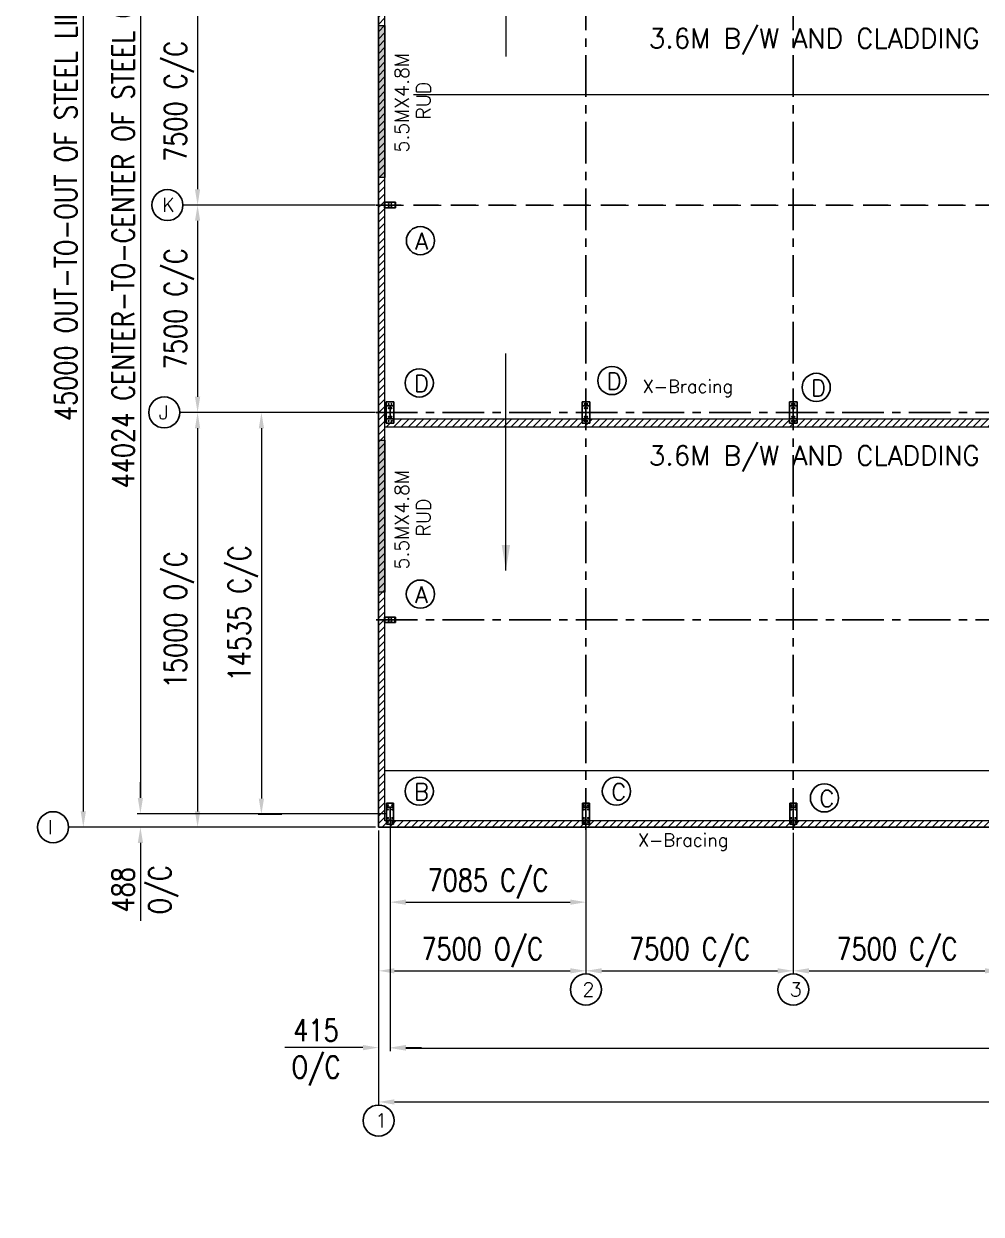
# Model space of a CAD drawing. Header units: millimetres. Extents: x 68421 to 1479662, y -51504 to 144751.
# Drawn here: x 1304132 to 1338764, y 21030 to 64082 of the extents above; entities that cross this region are included whole.
import ezdxf

# ---------------------------------------------------------------- set-up
doc = ezdxf.new("R2010")
doc.units = ezdxf.units.MM
doc.header["$LTSCALE"] = 0.35
doc.header["$MEASUREMENT"] = 0
for name, pattern in [('CENTER', [6884.562, 4302.852, -860.57, 860.57, -860.57]), ('CONTIN', [0, 0, 0]), ('DASHED', [1290.855, 860.57, -430.285])]:
    doc.linetypes.add(name, pattern=pattern)
doc.layers.get('0').update_dxf_attribs({"linetype": 'CONTIN'})
doc.layers.get('Defpoints').update_dxf_attribs({"linetype": 'CONTINUOUS'})
for name, color, linetype in [('1', 7, 'CONTIN'), ('10', 10, 'CONTIN'), ('11', 7, 'CONTIN'), ('13', 1, 'CONTIN'), ('16', 7, 'CONTIN'), ('2', 6, 'CONTIN'), ('27', 1, 'CENTER')]:
    doc.layers.add(name, color=color, linetype=linetype)
doc.styles.add('SIMPLEX', font='simplex.shx', dxfattribs={"width": 0.8})
doc.dimstyles.new('FOR D', dxfattribs={"dimscale": 114, "dimtxt": 2, "dimasz": 2, "dimexe": 1, "dimexo": 1, "dimgap": 1, "dimtad": 1, "dimdec": 0, "dimzin": 0, "dimdsep": 46, "dimtxsty": 'SIMPLEX', "dimcen": 1, "dimclrd": 6, "dimclre": 6, "dimclrt": 7, "dimadec": 0, "dimazin": 0, "dimtfac": 1, "dimtdec": 0, "dimtofl": 0, "dimtmove": 0, "dimatfit": 3, "dimfxl": 1, "dimtolj": 1, "dimtzin": 0, "dimlwd": 0, "dimlwe": 0, "dimarcsym": 1})

# ---------------------------------------------------------------- blocks, each defined once
blk = doc.blocks.new('WCOL')
for p, q in [((-448.874, 875.304), (448.874, 875.304)), ((0, 875.304), (0, 0)), ((-448.874, 0), (448.874, 0))]:
    blk.add_line(p, q)
blk = doc.blocks.new('BOLT_0')
at = {"layer": '1'}
blk.add_circle((0, 0), 25.4, dxfattribs=at)
blk = doc.blocks.new('*D341')
at = {"color": 6, "linetype": 'Continuous', "lineweight": 0}
for p, q in [((1316853, 80026), (1306170, 80026)), ((1306284, 79456), (1306284, 35596)), ((1316853, 35026), (1306170, 35026))]:
    blk.add_line(p, q, dxfattribs=at)
at = {"color": 6, "linetype": 'Continuous', "lineweight": 5}
for points in [[(1306379, 79456), (1306189, 79456), (1306284, 80026)], [(1306189, 35596), (1306379, 35596), (1306284, 35026)]]:
    blk.add_solid(points, dxfattribs=at)
at = {"layer": 'Defpoints', "color": 0, "linetype": 'Continuous', "lineweight": 5}
for p in [(1316967, 80026), (1306284, 35026), (1316967, 35026)]:
    blk.add_point(p, dxfattribs=at)
at = {"color": 7, "linetype": 'Continuous', "lineweight": 5, "insert": (1305657, 57526), "char_height": 798, "attachment_point": 5, "rotation": 90, "style": 'SIMPLEX'}
blk.add_mtext('\\A1;45000 OUT-TO-OUT OF STEEL LINE', dxfattribs=at)
blk = doc.blocks.new('*D342')
at = {"color": 6, "linetype": 'Continuous', "lineweight": 0}
for p, q in [((1317218, 79538), (1308236, 79538)), ((1308350, 78968), (1308350, 36084)), ((1317268, 35514), (1308236, 35514))]:
    blk.add_line(p, q, dxfattribs=at)
at = {"color": 6, "linetype": 'Continuous', "lineweight": 5}
for points in [[(1308445, 78968), (1308255, 78968), (1308350, 79538)], [(1308255, 36084), (1308445, 36084), (1308350, 35514)]]:
    blk.add_solid(points, dxfattribs=at)
at = {"layer": 'Defpoints', "color": 0, "linetype": 'Continuous', "lineweight": 5}
for p in [(1317332, 79538), (1308350, 35514), (1317382, 35514)]:
    blk.add_point(p, dxfattribs=at)
at = {"color": 7, "linetype": 'Continuous', "lineweight": 5, "insert": (1307723, 57526), "char_height": 798, "attachment_point": 5, "rotation": 90, "style": 'SIMPLEX'}
blk.add_mtext('\\A1;44024 CENTER-TO-CENTER OF STEEL COLUMN', dxfattribs=at)
blk = doc.blocks.new('*D345')
at = {"color": 6, "linetype": 'Continuous', "lineweight": 0}
for p, q in [((1316853, 65026), (1310304, 65026)), ((1310418, 64456), (1310418, 58096)), ((1316853, 57526), (1310304, 57526))]:
    blk.add_line(p, q, dxfattribs=at)
at = {"color": 6, "linetype": 'Continuous', "lineweight": 5}
for points in [[(1310513, 64456), (1310323, 64456), (1310418, 65026)], [(1310323, 58096), (1310513, 58096), (1310418, 57526)]]:
    blk.add_solid(points, dxfattribs=at)
at = {"layer": 'Defpoints', "color": 0, "linetype": 'Continuous', "lineweight": 5}
for p in [(1316967, 65026), (1310418, 57526), (1316967, 57526)]:
    blk.add_point(p, dxfattribs=at)
at = {"color": 7, "linetype": 'Continuous', "lineweight": 5, "insert": (1309753, 61276), "char_height": 798, "attachment_point": 5, "rotation": 90, "style": 'SIMPLEX'}
blk.add_mtext('\\A1;7500 C/C', dxfattribs=at)
blk = doc.blocks.new('*D346')
at = {"color": 6, "linetype": 'Continuous', "lineweight": 0}
for p, q in [((1316853, 57526), (1310304, 57526)), ((1310418, 56956), (1310418, 50596)), ((1316853, 50026), (1310304, 50026))]:
    blk.add_line(p, q, dxfattribs=at)
at = {"color": 6, "linetype": 'Continuous', "lineweight": 5}
for points in [[(1310513, 56956), (1310323, 56956), (1310418, 57526)], [(1310323, 50596), (1310513, 50596), (1310418, 50026)]]:
    blk.add_solid(points, dxfattribs=at)
at = {"layer": 'Defpoints', "color": 0, "linetype": 'Continuous', "lineweight": 5}
for p in [(1316967, 57526), (1310418, 50026), (1316967, 50026)]:
    blk.add_point(p, dxfattribs=at)
at = {"color": 7, "linetype": 'Continuous', "lineweight": 5, "insert": (1309753, 53776), "char_height": 798, "attachment_point": 5, "rotation": 90, "style": 'SIMPLEX'}
blk.add_mtext('\\A1;7500 C/C', dxfattribs=at)
blk = doc.blocks.new('*D347')
at = {"color": 6, "linetype": 'Continuous', "lineweight": 0}
for p, q in [((1316853, 50026), (1310304, 50026)), ((1310418, 49456), (1310418, 35596)), ((1316853, 35026), (1310304, 35026))]:
    blk.add_line(p, q, dxfattribs=at)
at = {"color": 6, "linetype": 'Continuous', "lineweight": 5}
for points in [[(1310513, 49456), (1310323, 49456), (1310418, 50026)], [(1310323, 35596), (1310513, 35596), (1310418, 35026)]]:
    blk.add_solid(points, dxfattribs=at)
at = {"layer": 'Defpoints', "color": 0, "linetype": 'Continuous', "lineweight": 5}
for p in [(1316967, 50026), (1310418, 35026), (1316967, 35026)]:
    blk.add_point(p, dxfattribs=at)
at = {"color": 7, "linetype": 'Continuous', "lineweight": 5, "insert": (1309753, 42526), "char_height": 798, "attachment_point": 5, "rotation": 90, "style": 'SIMPLEX'}
blk.add_mtext('\\A1;15000 O/C', dxfattribs=at)
blk = doc.blocks.new('*D349')
at = {"color": 6, "linetype": 'Continuous', "lineweight": 0}
for p, q in [((1313465, 50026), (1312613, 50026)), ((1312727, 49456), (1312727, 36061)), ((1313465, 35491), (1312613, 35491))]:
    blk.add_line(p, q, dxfattribs=at)
at = {"color": 6, "linetype": 'Continuous', "lineweight": 5}
for points in [[(1312822, 49456), (1312632, 49456), (1312727, 50026)], [(1312632, 36061), (1312822, 36061), (1312727, 35491)]]:
    blk.add_solid(points, dxfattribs=at)
at = {"layer": 'Defpoints', "color": 0, "linetype": 'Continuous', "lineweight": 5}
for p in [(1313579, 50026), (1312727, 35491), (1313579, 35491)]:
    blk.add_point(p, dxfattribs=at)
at = {"color": 7, "linetype": 'Continuous', "lineweight": 5, "insert": (1312062, 42758), "char_height": 798, "attachment_point": 5, "rotation": 90, "style": 'SIMPLEX'}
blk.add_mtext('\\A1;14535 C/C', dxfattribs=at)
blk = doc.blocks.new('*D350')
at = {"color": 6, "linetype": 'Continuous', "lineweight": 0}
for p, q in [((1316967, 34912), (1316967, 24976)), ((1391967, 34912), (1391967, 24976)), ((1317537, 25090), (1391397, 25090))]:
    blk.add_line(p, q, dxfattribs=at)
at = {"color": 6, "linetype": 'Continuous', "lineweight": 5}
for points in [[(1317537, 25185), (1317537, 24995), (1316967, 25090)], [(1391397, 24995), (1391397, 25185), (1391967, 25090)]]:
    blk.add_solid(points, dxfattribs=at)
at = {"layer": 'Defpoints', "color": 0, "linetype": 'Continuous', "lineweight": 5}
for p in [(1316967, 35026), (1391967, 35026), (1391967, 25090)]:
    blk.add_point(p, dxfattribs=at)
at = {"color": 7, "linetype": 'Continuous', "lineweight": 5, "insert": (1354467, 25717), "char_height": 798, "attachment_point": 5, "style": 'SIMPLEX'}
blk.add_mtext('\\A1;75000 OUT-TO-OUT OF STEEL LINE', dxfattribs=at)
blk = doc.blocks.new('*D351')
at = {"color": 6, "linetype": 'Continuous', "lineweight": 0}
for p, q in [((1316967, 34912), (1316967, 29717)), ((1324467, 34912), (1324467, 29717)), ((1317537, 29831), (1323897, 29831))]:
    blk.add_line(p, q, dxfattribs=at)
at = {"color": 6, "linetype": 'Continuous', "lineweight": 5}
for points in [[(1317537, 29926), (1317537, 29736), (1316967, 29831)], [(1323897, 29736), (1323897, 29926), (1324467, 29831)]]:
    blk.add_solid(points, dxfattribs=at)
at = {"layer": 'Defpoints', "color": 0, "linetype": 'Continuous', "lineweight": 5}
for p in [(1316967, 35026), (1324467, 35026), (1324467, 29831)]:
    blk.add_point(p, dxfattribs=at)
at = {"color": 7, "linetype": 'Continuous', "lineweight": 5, "insert": (1320717, 30496), "char_height": 798, "attachment_point": 5, "style": 'SIMPLEX'}
blk.add_mtext('\\A1;7500 O/C', dxfattribs=at)
blk = doc.blocks.new('*D352')
at = {"color": 6, "linetype": 'Continuous', "lineweight": 0}
for p, q in [((1324467, 34912), (1324467, 29717)), ((1331967, 34818), (1331967, 29717)), ((1325037, 29831), (1331397, 29831))]:
    blk.add_line(p, q, dxfattribs=at)
at = {"color": 6, "linetype": 'Continuous', "lineweight": 5}
for points in [[(1325037, 29926), (1325037, 29736), (1324467, 29831)], [(1331397, 29736), (1331397, 29926), (1331967, 29831)]]:
    blk.add_solid(points, dxfattribs=at)
at = {"layer": 'Defpoints', "color": 0, "linetype": 'Continuous', "lineweight": 5}
for p in [(1324467, 35026), (1331967, 34932), (1331967, 29831)]:
    blk.add_point(p, dxfattribs=at)
at = {"color": 7, "linetype": 'Continuous', "lineweight": 5, "insert": (1328217, 30496), "char_height": 798, "attachment_point": 5, "style": 'SIMPLEX'}
blk.add_mtext('\\A1;7500 C/C', dxfattribs=at)
blk = doc.blocks.new('*D353')
at = {"color": 6, "linetype": 'Continuous', "lineweight": 0}
for p, q in [((1339467, 34912), (1339467, 29717)), ((1331967, 34818), (1331967, 29717)), ((1332537, 29831), (1338897, 29831))]:
    blk.add_line(p, q, dxfattribs=at)
at = {"color": 6, "linetype": 'Continuous', "lineweight": 5}
for points in [[(1332537, 29926), (1332537, 29736), (1331967, 29831)], [(1338897, 29736), (1338897, 29926), (1339467, 29831)]]:
    blk.add_solid(points, dxfattribs=at)
at = {"layer": 'Defpoints', "color": 0, "linetype": 'Continuous', "lineweight": 5}
for p in [(1331967, 34932), (1339467, 35026), (1339467, 29831)]:
    blk.add_point(p, dxfattribs=at)
at = {"color": 7, "linetype": 'Continuous', "lineweight": 5, "insert": (1335717, 30496), "char_height": 798, "attachment_point": 5, "style": 'SIMPLEX'}
blk.add_mtext('\\A1;7500 C/C', dxfattribs=at)
blk = doc.blocks.new('*D361')
at = {"color": 6, "linetype": 'Continuous', "lineweight": 0}
for p, q in [((1317382, 35400), (1317382, 32201)), ((1324467, 35377), (1324467, 32201)), ((1317952, 32315), (1323897, 32315))]:
    blk.add_line(p, q, dxfattribs=at)
at = {"color": 6, "linetype": 'Continuous', "lineweight": 5}
for points in [[(1317952, 32410), (1317952, 32220), (1317382, 32315)], [(1323897, 32220), (1323897, 32410), (1324467, 32315)]]:
    blk.add_solid(points, dxfattribs=at)
at = {"layer": 'Defpoints', "color": 0, "linetype": 'Continuous', "lineweight": 5}
for p in [(1317382, 35514), (1324467, 35491), (1324467, 32315)]:
    blk.add_point(p, dxfattribs=at)
at = {"color": 7, "linetype": 'Continuous', "lineweight": 5, "insert": (1320924, 32980), "char_height": 798, "attachment_point": 5, "style": 'SIMPLEX'}
blk.add_mtext('\\A1;7085 C/C', dxfattribs=at)
blk = doc.blocks.new('*D363')
at = {"color": 6, "linetype": 'Continuous', "lineweight": 0}
for p, q in [((1317382, 35400), (1317382, 26925)), ((1391387, 33408), (1391387, 26925)), ((1317952, 27039), (1390817, 27039))]:
    blk.add_line(p, q, dxfattribs=at)
at = {"color": 6, "linetype": 'Continuous', "lineweight": 5}
for points in [[(1317952, 27134), (1317952, 26944), (1317382, 27039)], [(1390817, 26944), (1390817, 27134), (1391387, 27039)]]:
    blk.add_solid(points, dxfattribs=at)
at = {"layer": 'Defpoints', "color": 0, "linetype": 'Continuous', "lineweight": 5}
for p in [(1317382, 35514), (1391387, 33522), (1391387, 27039)]:
    blk.add_point(p, dxfattribs=at)
at = {"color": 7, "linetype": 'Continuous', "lineweight": 5, "insert": (1354359, 27666), "char_height": 798, "attachment_point": 5, "style": 'SIMPLEX'}
blk.add_mtext('\\A1;74005 CENTER-TO-CENTER OF STEEL COLUMN', dxfattribs=at)
blk = doc.blocks.new('*D407')
at = {"color": 6, "linetype": 'Continuous', "lineweight": 0}
for p, q in [((1308350, 36084), (1308350, 36654)), ((1317268, 35514), (1308236, 35514)), ((1316853, 35026), (1308236, 35026)), ((1308350, 34456), (1308350, 31636))]:
    blk.add_line(p, q, dxfattribs=at)
at = {"color": 6, "linetype": 'Continuous', "lineweight": 5}
for points in [[(1308255, 36084), (1308445, 36084), (1308350, 35514)], [(1308445, 34456), (1308255, 34456), (1308350, 35026)]]:
    blk.add_solid(points, dxfattribs=at)
at = {"layer": 'Defpoints', "color": 0, "linetype": 'Continuous', "lineweight": 5}
for p in [(1317382, 35514), (1308350, 35026), (1316967, 35026)]:
    blk.add_point(p, dxfattribs=at)
at = {"color": 7, "linetype": 'Continuous', "lineweight": 5, "char_height": 798, "attachment_point": 5, "rotation": 90, "style": 'SIMPLEX'}
for s, insert in [('\\A1;488 ', (1307723, 32761)), ('O/C', (1309186, 32761))]:
    blk.add_mtext(s, dxfattribs=dict(at, insert=insert))
blk = doc.blocks.new('*D408')
at = {"color": 6, "linetype": 'Continuous', "lineweight": 0}
for p, q in [((1317382, 35400), (1317382, 26941)), ((1316967, 34912), (1316967, 26941)), ((1316397, 27055), (1313577, 27055)), ((1317952, 27055), (1318522, 27055))]:
    blk.add_line(p, q, dxfattribs=at)
at = {"color": 6, "linetype": 'Continuous', "lineweight": 5}
for points in [[(1316397, 26960), (1316397, 27150), (1316967, 27055)], [(1317952, 27150), (1317952, 26960), (1317382, 27055)]]:
    blk.add_solid(points, dxfattribs=at)
at = {"layer": 'Defpoints', "color": 0, "linetype": 'Continuous', "lineweight": 5}
for p in [(1317382, 35514), (1316967, 35026), (1316967, 27055)]:
    blk.add_point(p, dxfattribs=at)
at = {"color": 7, "linetype": 'Continuous', "lineweight": 5, "char_height": 798, "attachment_point": 5, "style": 'SIMPLEX'}
for s, insert in [('\\A1;415 ', (1314702, 27682)), ('O/C', (1314702, 26219))]:
    blk.add_mtext(s, dxfattribs=dict(at, insert=insert))

msp = doc.modelspace()

# ---------------------------------------------------------------- hatches: boundary and pattern name
at = {"linetype": 'Continuous', "lineweight": 5}
h = msp.add_hatch(dxfattribs=at)
h.set_pattern_fill('ANSI31', color=1, scale=1500)
edge = h.paths.add_edge_path()
edge.add_line((1391966.65353, -19974.11361), (1406966.65353, -19974.11361))
h.paths.add_polyline_path([(1316966.65353, 35025.88639), (1316966.65353, 80025.88639), (1406966.65353, 80025.88639), (1406966.65353, -19974.11361), (1391966.65353, -19974.11361), (1391966.65353, 35025.88639)])
h.paths.add_polyline_path([(1406736.65353, -19744.11361), (1392196.65353, -19744.11361), (1392196.65353, 35255.88639), (1317196.65353, 35255.88639), (1317196.65353, 79795.88639), (1406736.65353, 79795.88639)], flags=16)
h.paths.add_polyline_path([(1317196.65353, 49790.88339), (1391966.65353, 49790.88339), (1391966.65353, 49490.88339), (1317196.65353, 49490.88339)], flags=0)
h.paths.add_polyline_path([(1317196.65353, 64790.88339), (1391966.65353, 64790.88339), (1391966.65353, 64490.88339), (1317196.65353, 64490.88339)], flags=0)
h = msp.add_hatch(dxfattribs=at)
h.set_pattern_fill('ANSI31', color=1, scale=1500)
h.paths.add_polyline_path([(1317196.65353, 64790.88339), (1391966.65353, 64790.88339), (1391966.65353, 64490.88339), (1317196.65353, 64490.88339)])
h.paths.add_polyline_path([(1317196.65353, 49790.88339), (1391966.65353, 49790.88339), (1391966.65353, 49490.88339), (1317196.65353, 49490.88339)])
h = msp.add_hatch(color=4, dxfattribs=at)
h.dxf.hatch_style = 1
h.paths.add_polyline_path([(1316966.65353, 64025.88639), (1317196.65353, 64025.88639), (1317196.65353, 58525.89039), (1316966.65353, 58525.89039)])
h = msp.add_hatch(color=4, dxfattribs=at)
h.dxf.hatch_style = 1
h.paths.add_polyline_path([(1316966.65353, 49025.88739), (1317196.65353, 49025.88739), (1317196.65353, 43525.89139), (1316966.65353, 43525.89139)])

# ---------------------------------------------------------------- linework, layer by layer
for p, q in [((1316966.65353, 80025.88639), (1316966.65353, 35025.88639)), ((1316966.65353, 35025.88639), (1391966.65353, 35025.88639))]:
    msp.add_line(p, q)
at = {"color": 4, "linetype": 'Continuous', "lineweight": 5}
for p, q in [((1318229.70683, 61523.22779), (1391966.65353, 61523.22779)), ((1317206.65353, 37070.98374), (1391736.65353, 37070.98374))]:
    msp.add_line(p, q, dxfattribs=at)
at = {"color": 6, "linetype": 'Continuous', "lineweight": 5}
for p, q in [((1310418.44602, 57525.88639), (1309887.1016, 57525.88639)), ((1310304.44602, 50025.88639), (1309773.1016, 50025.88639)), ((1306283.51665, 35025.88639), (1305752.17223, 35025.88639))]:
    msp.add_line(p, q, dxfattribs=at)
at = {"color": 5, "linetype": 'DASHED', "lineweight": 5, "ltscale": 3}
msp.add_line((1316966.65353, 57525.88639), (1391966.65353, 57525.88639), dxfattribs=at)
at = {"linetype": 'Continuous', "lineweight": 5}
msp.add_lwpolyline([(1406966.65353, -19974.11361), (1391966.65353, -19974.11361), (1391966.65353, 35025.88639), (1316966.65353, 35025.88639), (1316966.65353, 80025.88639), (1406966.65353, 80025.88639), (1406966.65353, -19974.11361), (1391966.65353, -19974.11361)], dxfattribs=at)
for points in [[(1406736.65353, -19744.11361), (1392196.65353, -19744.11361), (1392196.65353, 35255.88639), (1317196.65353, 35255.88639), (1317196.65353, 79795.88639), (1406736.65353, 79795.88639)], [(1316966.65353, 64025.88639), (1317196.65353, 64025.88639), (1317196.65353, 58525.89039), (1316966.65353, 58525.89039)], [(1317196.65353, 49790.88339), (1391966.65353, 49790.88339), (1391966.65353, 49490.88339), (1317196.65353, 49490.88339)], [(1316966.65353, 49025.88739), (1317196.65353, 49025.88739), (1317196.65353, 43525.89139), (1316966.65353, 43525.89139)]]:
    msp.add_lwpolyline(points, close=True, dxfattribs=at)
at = {"layer": '10'}
for p, q in [((1317581.65353, 57625.88639), (1317181.65253, 57625.88639)), ((1317181.65253, 57625.88639), (1317181.65253, 57425.88639)), ((1317181.65253, 57425.88639), (1317581.65353, 57425.88639)), ((1317581.65353, 57425.88639), (1317581.65353, 57625.88639)), ((1317244.15353, 50405.8844), (1317244.15353, 49643.8844)), ((1317519.15453, 50405.8844), (1317244.15353, 50405.8844)), ((1317519.15453, 49643.8844), (1317519.15453, 50405.8844)), ((1324329.15353, 50405.88643), (1324329.15353, 49643.88643)), ((1324604.15453, 50405.88643), (1324329.15353, 50405.88643)), ((1324604.15453, 49643.88643), (1324604.15453, 50405.88643)), ((1331829.15353, 50405.88643), (1331829.15353, 49643.88643)), ((1332104.15453, 50405.88643), (1331829.15353, 50405.88643)), ((1332104.15453, 49643.88643), (1332104.15453, 50405.88643)), ((1317244.15353, 49643.8844), (1317519.15453, 49643.8844)), ((1324329.15353, 49643.88643), (1324604.15453, 49643.88643)), ((1331829.15353, 49643.88643), (1332104.15453, 49643.88643)), ((1317581.65453, 42625.88739), (1317181.65353, 42625.88739)), ((1317181.65353, 42625.88739), (1317181.65353, 42425.88639)), ((1317581.65453, 42425.88639), (1317581.65453, 42625.88739)), ((1317181.65353, 42425.88639), (1317581.65453, 42425.88639)), ((1317256.65353, 35893.88643), (1317256.65353, 35133.88643)), ((1317506.65353, 35893.88643), (1317256.65353, 35893.88643)), ((1317506.65353, 35133.88643), (1317506.65353, 35893.88643)), ((1324341.65353, 35893.88643), (1324341.65353, 35133.88643)), ((1324591.65453, 35893.88643), (1324341.65353, 35893.88643)), ((1324591.65453, 35133.88643), (1324591.65453, 35893.88643)), ((1331841.65353, 35893.88643), (1331841.65353, 35133.88643)), ((1332091.65453, 35893.88643), (1331841.65353, 35893.88643)), ((1332091.65453, 35133.88643), (1332091.65453, 35893.88643)), ((1317256.65353, 35133.88643), (1317506.65353, 35133.88643)), ((1324341.65353, 35133.88643), (1324591.65453, 35133.88643)), ((1331841.65353, 35133.88643), (1332091.65453, 35133.88643))]:
    msp.add_line(p, q, dxfattribs=at)
at = {"layer": '13'}
for centre in [(1309326.0096, 57525.88639), (1309212.0096, 50025.88639), (1305191.08023, 35025.88639), (1324466.65353, 29156.26288), (1331966.65353, 29156.26288), (1316966.65353, 24414.80861)]:
    msp.add_circle(centre, 561.092, dxfattribs=at)
at = {"layer": '16'}
for centre in [(1318480.30551, 56238.80483), (1325407.04299, 51179.32039), (1318437.96724, 51092.95593), (1332796.26273, 50932.35279), (1318478.51098, 43456.78351), (1318437.96724, 36328.83999), (1325568.09165, 36328.83999), (1333092.72391, 36084.79535)]:
    msp.add_circle(centre, 509.21531, dxfattribs=at)
at = {"layer": '27', "color": 251}
for p, q in [((1324466.65353, 34932.37139), (1324466.65353, 80119.40239)), ((1331966.65353, 34932.37139), (1331966.65353, 80119.40239)), ((1316873.13853, 50025.88639), (1406966.65353, 50025.88639)), ((1316873.13853, 42525.88639), (1406966.65353, 42525.88639))]:
    msp.add_line(p, q, dxfattribs=at)
at = {"layer": '27', "color": 5, "linetype": 'DASHED', "ltscale": 3}
msp.add_line((1316873.13853, 57525.88639), (1406966.65353, 57525.88639), dxfattribs=at)

# ---------------------------------------------------------------- block references
at = {"layer": '10', "xscale": 0.15594581, "rotation": 270}
for p, yscale, zscale in [((1317196.65353, 57525.88639), 0.4181404, 0.4181404), ((1317196.65353, 42525.88639), 0.41357052, 0.41357052)]:
    msp.add_blockref('WCOL', p, dxfattribs=dict(at, yscale=yscale, zscale=zscale))
at = {"layer": '10'}
for name, p, xscale, yscale, zscale in [('BOLT_0', (1317331.65353, 57575.88639), 0.31496062, 0.31496062, 0.31496062), ('BOLT_0', (1317331.65353, 57475.88639), 0.31496062, 0.31496062, 0.31496062), ('BOLT_0', (1317431.65353, 57575.88639), 0.31496062, 0.31496062, 0.31496062), ('BOLT_0', (1317431.65353, 57475.88639), 0.31496062, 0.31496062, 0.31496062), ('WCOL', (1317381.65353, 49789.8844), 0.3007526, 0.53924112, 0.53924112), ('BOLT_0', (1317331.65353, 50330.8844), 0.47244096, 0.47244096, 0.47244096), ('BOLT_0', (1317331.65353, 50180.8844), 0.47244096, 0.47244096, 0.47244096), ('BOLT_0', (1317431.65453, 50330.8844), 0.47244096, 0.47244096, 0.47244096), ('BOLT_0', (1317431.65453, 50180.8844), 0.47244096, 0.47244096, 0.47244096), ('WCOL', (1324466.65353, 49789.88643), 0.3007526, 0.53924112, 0.53924112), ('BOLT_0', (1324416.65353, 50330.88643), 0.47244096, 0.47244096, 0.47244096), ('BOLT_0', (1324416.65353, 50180.88643), 0.47244096, 0.47244096, 0.47244096), ('BOLT_0', (1324516.65453, 50330.88643), 0.47244096, 0.47244096, 0.47244096), ('BOLT_0', (1324516.65453, 50180.88643), 0.47244096, 0.47244096, 0.47244096), ('WCOL', (1331966.65353, 49789.88643), 0.3007526, 0.53924112, 0.53924112), ('BOLT_0', (1331916.65353, 50330.88643), 0.47244096, 0.47244096, 0.47244096), ('BOLT_0', (1331916.65353, 50180.88643), 0.47244096, 0.47244096, 0.47244096), ('BOLT_0', (1332016.65453, 50330.88643), 0.47244096, 0.47244096, 0.47244096), ('BOLT_0', (1332016.65453, 50180.88643), 0.47244096, 0.47244096, 0.47244096), ('BOLT_0', (1317331.65353, 49868.8844), 0.47244096, 0.47244096, 0.47244096), ('BOLT_0', (1317331.65353, 49718.8844), 0.47244096, 0.47244096, 0.47244096), ('BOLT_0', (1317431.65453, 49868.8844), 0.47244096, 0.47244096, 0.47244096), ('BOLT_0', (1317431.65453, 49718.8844), 0.47244096, 0.47244096, 0.47244096), ('BOLT_0', (1324416.65353, 49868.88643), 0.47244096, 0.47244096, 0.47244096), ('BOLT_0', (1324416.65353, 49718.88643), 0.47244096, 0.47244096, 0.47244096), ('BOLT_0', (1324516.65453, 49868.88643), 0.47244096, 0.47244096, 0.47244096), ('BOLT_0', (1324516.65453, 49718.88643), 0.47244096, 0.47244096, 0.47244096), ('BOLT_0', (1331916.65353, 49868.88643), 0.47244096, 0.47244096, 0.47244096), ('BOLT_0', (1331916.65353, 49718.88643), 0.47244096, 0.47244096, 0.47244096), ('BOLT_0', (1332016.65453, 49868.88643), 0.47244096, 0.47244096, 0.47244096), ('BOLT_0', (1332016.65453, 49718.88643), 0.47244096, 0.47244096, 0.47244096), ('BOLT_0', (1317331.65353, 42575.88739), 0.31496062, 0.31496062, 0.31496062), ('BOLT_0', (1317331.65353, 42475.88639), 0.31496062, 0.31496062, 0.31496062), ('BOLT_0', (1317431.65353, 42575.88739), 0.31496062, 0.31496062, 0.31496062), ('BOLT_0', (1317431.65353, 42475.88639), 0.31496062, 0.31496062, 0.31496062), ('WCOL', (1317381.65353, 35278.88643), 0.2227797, 0.5369562, 0.5369562), ('BOLT_0', (1317306.65353, 35818.88643), 0.5905512, 0.5905512, 0.5905512), ('BOLT_0', (1317456.65353, 35818.88643), 0.5905512, 0.5905512, 0.5905512), ('WCOL', (1324466.65353, 35278.88643), 0.2227797, 0.5369562, 0.5369562), ('BOLT_0', (1324391.65353, 35818.88643), 0.5905512, 0.5905512, 0.5905512), ('BOLT_0', (1324541.65453, 35818.88643), 0.5905512, 0.5905512, 0.5905512), ('WCOL', (1331966.65353, 35278.88643), 0.2227797, 0.5369562, 0.5369562), ('BOLT_0', (1331891.65353, 35818.88643), 0.5905512, 0.5905512, 0.5905512), ('BOLT_0', (1332041.65453, 35818.88643), 0.5905512, 0.5905512, 0.5905512), ('BOLT_0', (1317306.65353, 35668.88643), 0.5905512, 0.5905512, 0.5905512), ('BOLT_0', (1317306.65353, 35358.88643), 0.5905512, 0.5905512, 0.5905512), ('BOLT_0', (1317456.65353, 35668.88643), 0.5905512, 0.5905512, 0.5905512), ('BOLT_0', (1317456.65353, 35358.88643), 0.5905512, 0.5905512, 0.5905512), ('BOLT_0', (1324391.65353, 35668.88643), 0.5905512, 0.5905512, 0.5905512), ('BOLT_0', (1324391.65353, 35358.88643), 0.5905512, 0.5905512, 0.5905512), ('BOLT_0', (1324541.65453, 35668.88643), 0.5905512, 0.5905512, 0.5905512), ('BOLT_0', (1324541.65453, 35358.88643), 0.5905512, 0.5905512, 0.5905512), ('BOLT_0', (1331891.65353, 35668.88643), 0.5905512, 0.5905512, 0.5905512), ('BOLT_0', (1331891.65353, 35358.88643), 0.5905512, 0.5905512, 0.5905512), ('BOLT_0', (1332041.65453, 35668.88643), 0.5905512, 0.5905512, 0.5905512), ('BOLT_0', (1332041.65453, 35358.88643), 0.5905512, 0.5905512, 0.5905512), ('BOLT_0', (1317306.65353, 35208.88643), 0.5905512, 0.5905512, 0.5905512), ('BOLT_0', (1317456.65353, 35208.88643), 0.5905512, 0.5905512, 0.5905512), ('BOLT_0', (1324391.65353, 35208.88643), 0.5905512, 0.5905512, 0.5905512), ('BOLT_0', (1324541.65453, 35208.88643), 0.5905512, 0.5905512, 0.5905512), ('BOLT_0', (1331891.65353, 35208.88643), 0.5905512, 0.5905512, 0.5905512), ('BOLT_0', (1332041.65453, 35208.88643), 0.5905512, 0.5905512, 0.5905512)]:
    msp.add_blockref(name, p, dxfattribs=dict(at, xscale=xscale, yscale=yscale, zscale=zscale))

# ---------------------------------------------------------------- texts
at = {"layer": '11', "style": 'SIMPLEX'}
for p in [(1326741.55153, 63205.98739), (1326741.55153, 48117.98739)]:
    msp.add_text('3.6M B/W AND CLADDING', height=700, dxfattribs=at).set_placement(p)
for s, p in [('5.5MX4.8M', (1318056.62993, 59427.98739)), ('RUD', (1318842.62993, 60619.98739)), ('5.5MX4.8M', (1318056.62993, 44348.98739)), ('RUD', (1318842.62993, 45540.98739))]:
    msp.add_text(s, height=500, rotation=90, dxfattribs=at).set_placement(p)
at = {"layer": '13', "style": 'SIMPLEX'}
for s, p in [('K', (1309130.46784, 57276.91142)), ('J', (1309016.46784, 49776.91142)), ('I', (1304995.53848, 34776.91142)), ('2', (1324340.40853, 28903.77088)), ('3', (1331840.40853, 28903.77088)), ('1', (1316840.40853, 24162.31661))]:
    msp.add_text(s, height=504.983, dxfattribs=at).set_placement(p)
at = {"layer": '16', "style": 'SIMPLEX'}
for s, p in [('A', (1318293.27451, 55916.68947)), ('D', (1318250.93624, 50770.84057)), ('D', (1325220.01199, 50857.20503)), ('D', (1332609.23173, 50610.23743)), ('A', (1318291.47998, 43134.66815)), ('B', (1318250.93624, 36006.72463)), ('C', (1325381.06065, 36006.72463)), ('C', (1332905.69291, 35762.67999))]:
    msp.add_text(s, height=600, dxfattribs=at).set_placement(p)
at = {"layer": '2', "style": 'SIMPLEX'}
for p in [(1326517.04404, 50732.08384), (1326346.34553, 34324.52039)]:
    msp.add_text('X-Bracing', height=467.577, dxfattribs=at).set_placement(p)

# ---------------------------------------------------------------- dimensions: what is measured, and where the dimension line sits
at = {"linetype": 'Continuous', "lineweight": 5}
for base, p1, p2, text, override, picture, middle in [((1306283.51665, 35025.88639), (1316966.65353, 80025.88639), (1316966.65353, 35025.88639), '<> OUT-TO-OUT OF STEEL LINE', {"dimtxt": 7, "dimasz": 5, "dimgap": 2}, '*D341', (1305656.51665, 57525.88639)), ((1308349.80314, 35513.88639), (1317331.65353, 79537.88639), (1317381.65353, 35513.88639), '<> CENTER-TO-CENTER OF STEEL COLUMN', {"dimtxt": 7, "dimasz": 5, "dimgap": 2}, '*D342', (1307722.80314, 57525.88639)), ((1310418.44602, 57525.88639), (1316966.65353, 65025.88639), (1316966.65353, 57525.88639), '<> C/C', {"dimtxt": 7, "dimasz": 5, "dimgap": 0.5, "dimtxsty": 'SIMPLEX'}, '*D345', (1309753.44602, 61275.88639)), ((1310418.44602, 50025.88639), (1316966.65353, 57525.88639), (1316966.65353, 50025.88639), '<> C/C', {"dimtxt": 7, "dimasz": 5, "dimgap": 0.5, "dimtxsty": 'SIMPLEX'}, '*D346', (1309753.44602, 53775.88639)), ((1310418.44602, 35025.88639), (1316966.65353, 50025.88639), (1316966.65353, 35025.88639), '<> O/C', {"dimtxt": 7, "dimasz": 5, "dimgap": 0.5}, '*D347', (1309753.44602, 42525.88639)), ((1312726.72834, 35490.88634), (1313578.54977, 50025.88639), (1313578.54977, 35490.88634), '<> C/C', {"dimtxt": 7, "dimasz": 5, "dimgap": 0.5}, '*D349', (1312061.72834, 42758.38636)), ((1308349.80314, 35025.88639), (1317381.65353, 35513.88639), (1316966.65353, 35025.88639), '<> \\XO/C', {"dimtxt": 7, "dimasz": 5, "dimgap": 2, "dimtxsty": 'SIMPLEX'}, '*D407', (1308349.80314, 32761.08639))]:
    dim = msp.add_linear_dim(base=base, p1=p1, p2=p2, angle=90, text=text, dimstyle='FOR D', override=override, dxfattribs=at)
    dim.commit()
    dim.dimension.update_dxf_attribs({"geometry": picture, "text_midpoint": middle})
for base, p1, p2, text, override, picture, middle in [((1316966.65353, 27054.73044), (1317381.65353, 35513.88639), (1316966.65353, 35025.88639), '<> \\XO/C', {"dimtxt": 7, "dimasz": 5, "dimgap": 2, "dimtxsty": 'SIMPLEX'}, '*D408', (1314701.85353, 27054.73044)), ((1324466.65353, 32314.62063), (1317381.65353, 35513.88639), (1324466.65353, 35490.88634), '<> C/C', {"dimtxt": 7, "dimasz": 5, "dimgap": 0.5, "dimtxsty": 'SIMPLEX'}, '*D361', (1320924.15353, 32979.62063)), ((1391966.65353, 25089.90061), (1316966.65353, 35025.88639), (1391966.65353, 35025.88639), '<> OUT-TO-OUT OF STEEL LINE', {"dimtxt": 7, "dimasz": 5, "dimgap": 2, "dimtxsty": 'SIMPLEX'}, '*D350', (1354466.65353, 25716.90061)), ((1324466.65353, 29831.35488), (1316966.65353, 35025.88639), (1324466.65353, 35025.88639), '<> O/C', {"dimtxt": 7, "dimasz": 5, "dimgap": 0.5, "dimtxsty": 'SIMPLEX'}, '*D351', (1320716.65353, 30496.35488)), ((1331966.65353, 29831.35488), (1324466.65353, 35025.88639), (1331966.65353, 34932.37139), '<> C/C', {"dimtxt": 7, "dimasz": 5, "dimgap": 0.5, "dimtxsty": 'SIMPLEX'}, '*D352', (1328216.65353, 30496.35488)), ((1339466.65353, 29831.35488), (1331966.65353, 34932.37139), (1339466.65353, 35025.88639), '<> C/C', {"dimtxt": 7, "dimasz": 5, "dimgap": 0.5, "dimtxsty": 'SIMPLEX'}, '*D353', (1335716.65353, 30496.35488))]:
    dim = msp.add_linear_dim(base=base, p1=p1, p2=p2, text=text, dimstyle='FOR D', override=override, dxfattribs=at)
    dim.commit()
    dim.dimension.update_dxf_attribs({"geometry": picture, "text_midpoint": middle})
dim = msp.add_linear_dim(base=(1391387.12353, 27039.45566), p1=(1317381.65353, 35513.88639), p2=(1391387.12353, 33521.5271), text='<> CENTER-TO-CENTER OF STEEL COLUMN', dimstyle='FOR D', override={"dimtxt": 7, "dimasz": 5, "dimgap": 2, "dimtxsty": 'SIMPLEX'}, dxfattribs=at)
dim.commit()
dim.dimension.update_dxf_attribs({"geometry": '*D363', "text_midpoint": (1354359.38853, 27039.45566), "dimtype": 160})

# ---------------------------------------------------------------- leaders
for points in [[(1321571.55153, 70736.98739), (1321571.55153, 62897.98739)], [(1321571.55153, 44314.78539), (1321571.55153, 52153.78539)]]:
    msp.add_leader(points, dimstyle='FOR D', override={"dimasz": 8, "dimtad": 0}, dxfattribs=at)

doc.saveas('drawing.dxf')
